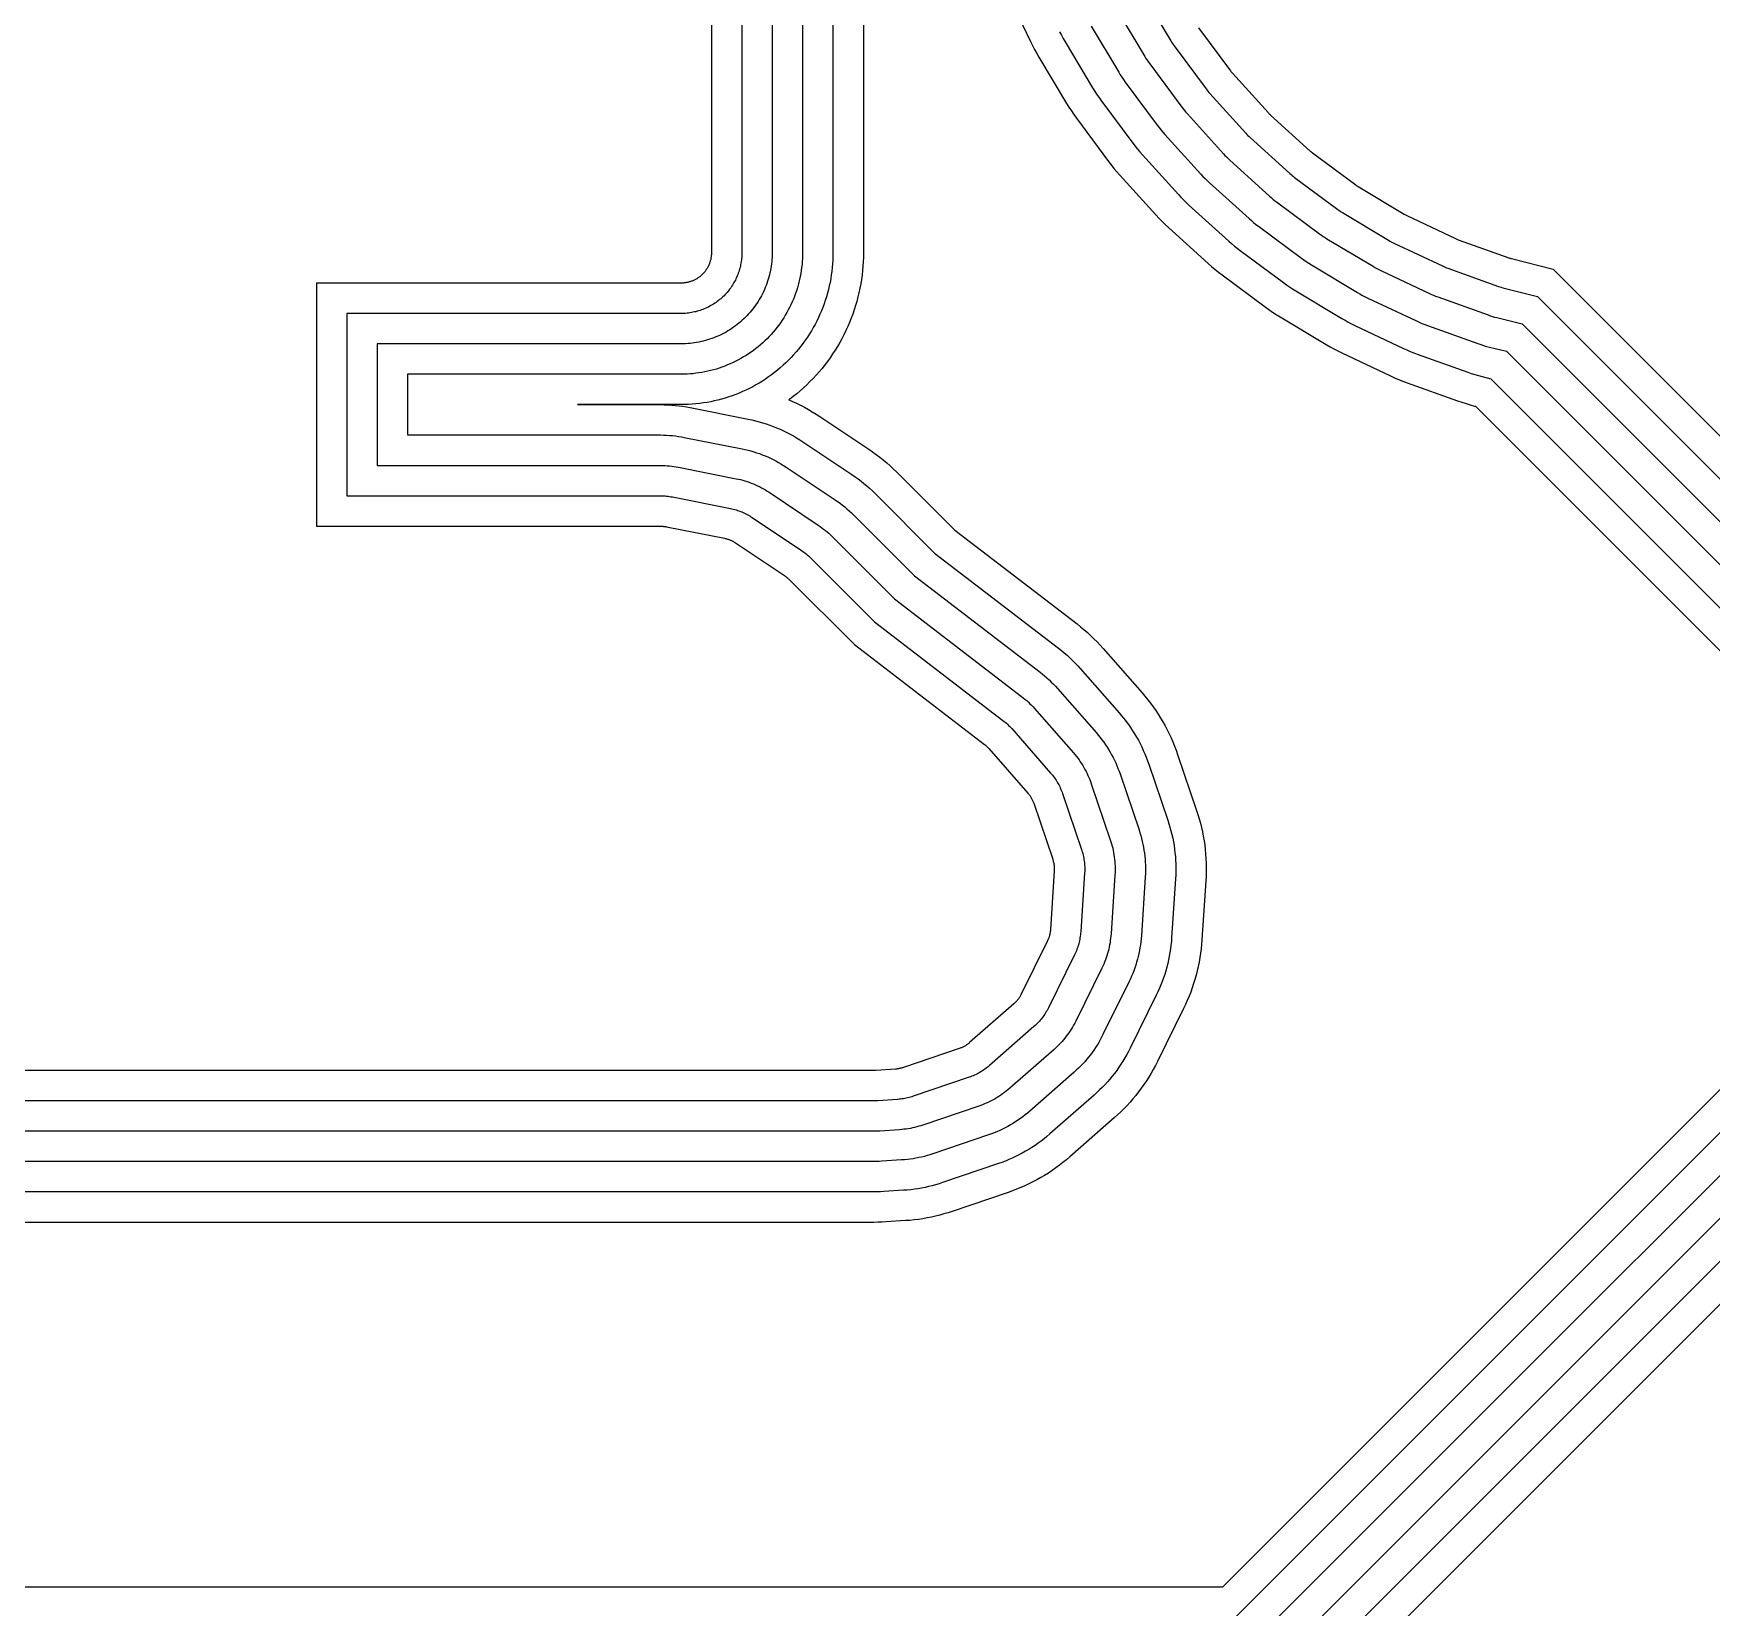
# Model space of a CAD drawing. Header units: metres. Extents: x 122 to 147, y -57.5 to -40.2.
# Drawn here: x 133.108 to 135.869, y -51.983 to -49.393 of the extents above; entities that cross this region are included whole.
import ezdxf

# ---------------------------------------------------------------- set-up
doc = ezdxf.new("R2010")
doc.units = ezdxf.units.M

msp = doc.modelspace()

# ---------------------------------------------------------------- linework, layer by layer
for points in [[(134.2239, -47.9539), (134.2239, -49.7539), (134.2239, -49.7552), (134.2239, -49.7564), (134.2238, -49.7576), (134.2237, -49.7588), (134.2236, -49.7601), (134.2234, -49.7613), (134.2232, -49.7625), (134.223, -49.7637), (134.2227, -49.7649), (134.2225, -49.7661), (134.2221, -49.7673), (134.2218, -49.7685), (134.2214, -49.7696), (134.221, -49.7708), (134.2206, -49.7719), (134.2201, -49.7731), (134.2197, -49.7742), (134.2191, -49.7753), (134.2186, -49.7764), (134.218, -49.7775), (134.2175, -49.7786), (134.2168, -49.7797), (134.2162, -49.7807), (134.2155, -49.7817), (134.2148, -49.7827), (134.2141, -49.7837), (134.2134, -49.7847), (134.2126, -49.7857), (134.2118, -49.7866), (134.211, -49.7875), (134.2102, -49.7884), (134.2093, -49.7893), (134.2084, -49.7902), (134.2075, -49.791), (134.2066, -49.7918), (134.2057, -49.7926), (134.2047, -49.7934), (134.2037, -49.7941), (134.2027, -49.7948), (134.2017, -49.7955), (134.2007, -49.7962), (134.1997, -49.7968), (134.1986, -49.7975), (134.1975, -49.798), (134.1964, -49.7986), (134.1953, -49.7991), (134.1942, -49.7997), (134.1931, -49.8001), (134.1919, -49.8006), (134.1908, -49.801), (134.1896, -49.8014), (134.1885, -49.8018), (134.1873, -49.8021), (134.1861, -49.8025), (134.1849, -49.8027), (134.1837, -49.803), (134.1825, -49.8032), (134.1813, -49.8034), (134.1801, -49.8036), (134.1788, -49.8037), (134.1776, -49.8038), (134.1764, -49.8039), (134.1752, -49.8039), (134.1739, -49.8039), (133.5739, -49.8039), (133.5739, -50.2039), (134.1403, -50.2039), (134.1415, -50.204), (134.1427, -50.204), (134.1439, -50.2041), (134.1452, -50.2042), (134.1464, -50.2043), (134.1476, -50.2045), (134.1488, -50.2047), (134.15, -50.2049), (134.2453, -50.2239), (134.2465, -50.2241), (134.2477, -50.2244), (134.2489, -50.2247), (134.2501, -50.2251), (134.2512, -50.2254), (134.2524, -50.2258), (134.2535, -50.2263), (134.2547, -50.2267), (134.2558, -50.2272), (134.2569, -50.2277), (134.258, -50.2282), (134.2591, -50.2288), (134.2602, -50.2294), (134.2612, -50.23), (134.2623, -50.2307), (134.2633, -50.2313), (134.3441, -50.2853), (134.3451, -50.286), (134.3461, -50.2867), (134.3471, -50.2875), (134.348, -50.2882), (134.349, -50.289), (134.3499, -50.2898), (134.3508, -50.2907), (134.3517, -50.2915), (134.4591, -50.3989), (134.6733, -50.5633), (134.6743, -50.564), (134.6752, -50.5648), (134.6761, -50.5656), (134.677, -50.5665), (134.6779, -50.5673), (134.6788, -50.5682), (134.6796, -50.5691), (134.6804, -50.57), (134.7445, -50.643), (134.7453, -50.644), (134.7461, -50.6449), (134.7468, -50.6459), (134.7476, -50.6469), (134.7483, -50.6479), (134.7489, -50.6489), (134.7496, -50.6499), (134.7502, -50.651), (134.7508, -50.6521), (134.7514, -50.6532), (134.7519, -50.6543), (134.7525, -50.6554), (134.7529, -50.6565), (134.7534, -50.6576), (134.7538, -50.6588), (134.7543, -50.6599), (134.7855, -50.7519), (134.7859, -50.7531), (134.7862, -50.7543), (134.7865, -50.7555), (134.7868, -50.7566), (134.7871, -50.7578), (134.7873, -50.759), (134.7875, -50.7603), (134.7877, -50.7615), (134.7879, -50.7627), (134.788, -50.7639), (134.7881, -50.7651), (134.7881, -50.7664), (134.7881, -50.7676), (134.7881, -50.7688), (134.7881, -50.77), (134.788, -50.7713), (134.7817, -50.8682), (134.7816, -50.8694), (134.7815, -50.8707), (134.7813, -50.8719), (134.7811, -50.8731), (134.7809, -50.8743), (134.7807, -50.8755), (134.7804, -50.8767), (134.7801, -50.8779), (134.7797, -50.8791), (134.7794, -50.8802), (134.779, -50.8814), (134.7786, -50.8826), (134.7781, -50.8837), (134.7777, -50.8848), (134.7772, -50.886), (134.7766, -50.8871), (134.7337, -50.9742), (134.7331, -50.9753), (134.7325, -50.9764), (134.7319, -50.9774), (134.7313, -50.9785), (134.7306, -50.9795), (134.7299, -50.9805), (134.7292, -50.9815), (134.7285, -50.9825), (134.7277, -50.9835), (134.7269, -50.9844), (134.7261, -50.9854), (134.7253, -50.9863), (134.7245, -50.9871), (134.7236, -50.988), (134.7227, -50.9889), (134.7218, -50.9897), (134.6487, -51.0537), (134.6478, -51.0545), (134.6469, -51.0553), (134.6459, -51.0561), (134.6449, -51.0568), (134.6439, -51.0575), (134.6429, -51.0582), (134.6418, -51.0588), (134.6408, -51.0594), (134.6397, -51.06), (134.6386, -51.0606), (134.6375, -51.0612), (134.6364, -51.0617), (134.6353, -51.0622), (134.6341, -51.0626), (134.633, -51.0631), (134.6318, -51.0635), (134.5398, -51.0947), (134.5387, -51.0951), (134.5376, -51.0954), (134.5364, -51.0957), (134.5353, -51.096), (134.5341, -51.0963), (134.5329, -51.0965), (134.5318, -51.0967), (134.5306, -51.0969), (134.5294, -51.0971), (134.5282, -51.0972), (134.527, -51.0973), (134.4945, -51.0994), (134.4934, -51.0995), (134.4924, -51.0995), (134.4913, -51.0995), (132.4111, -51.0995)], [(134.2739, -47.9539), (134.2739, -49.7539), (134.2739, -49.7564), (134.2738, -49.7589), (134.2737, -49.7613), (134.2735, -49.7638), (134.2732, -49.7662), (134.2729, -49.7686), (134.2725, -49.771), (134.272, -49.7735), (134.2715, -49.7759), (134.271, -49.7782), (134.2703, -49.7806), (134.2696, -49.783), (134.2689, -49.7853), (134.2681, -49.7876), (134.2672, -49.7899), (134.2663, -49.7922), (134.2654, -49.7945), (134.2643, -49.7967), (134.2633, -49.7989), (134.2621, -49.8011), (134.261, -49.8032), (134.2597, -49.8054), (134.2584, -49.8074), (134.2571, -49.8095), (134.2557, -49.8115), (134.2543, -49.8135), (134.2528, -49.8155), (134.2512, -49.8174), (134.2497, -49.8193), (134.248, -49.8211), (134.2464, -49.8229), (134.2447, -49.8247), (134.2429, -49.8264), (134.2411, -49.828), (134.2393, -49.8297), (134.2374, -49.8312), (134.2355, -49.8328), (134.2335, -49.8343), (134.2315, -49.8357), (134.2295, -49.8371), (134.2274, -49.8384), (134.2254, -49.8397), (134.2232, -49.841), (134.2211, -49.8421), (134.2189, -49.8433), (134.2167, -49.8443), (134.2145, -49.8454), (134.2122, -49.8463), (134.2099, -49.8472), (134.2076, -49.8481), (134.2053, -49.8489), (134.203, -49.8496), (134.2006, -49.8503), (134.1982, -49.851), (134.1959, -49.8515), (134.1935, -49.852), (134.191, -49.8525), (134.1886, -49.8529), (134.1862, -49.8532), (134.1838, -49.8535), (134.1813, -49.8537), (134.1789, -49.8538), (134.1764, -49.8539), (134.1739, -49.8539), (133.6239, -49.8539), (133.6239, -50.1539), (134.1403, -50.1539), (134.1427, -50.154), (134.1452, -50.1541), (134.1476, -50.1542), (134.1501, -50.1544), (134.1525, -50.1547), (134.1549, -50.155), (134.1573, -50.1554), (134.1598, -50.1559), (134.2551, -50.1748), (134.2575, -50.1753), (134.2598, -50.1759), (134.2622, -50.1765), (134.2646, -50.1772), (134.2669, -50.178), (134.2692, -50.1787), (134.2715, -50.1796), (134.2738, -50.1805), (134.2761, -50.1815), (134.2783, -50.1825), (134.2805, -50.1836), (134.2827, -50.1847), (134.2848, -50.1859), (134.287, -50.1871), (134.289, -50.1884), (134.2911, -50.1898), (134.3719, -50.2437), (134.3739, -50.2451), (134.3759, -50.2466), (134.3778, -50.248), (134.3798, -50.2496), (134.3816, -50.2512), (134.3835, -50.2528), (134.3853, -50.2545), (134.387, -50.2562), (134.4921, -50.3612), (134.7037, -50.5236), (134.7057, -50.5251), (134.7075, -50.5267), (134.7094, -50.5283), (134.7112, -50.53), (134.713, -50.5317), (134.7147, -50.5334), (134.7164, -50.5352), (134.718, -50.537), (134.7821, -50.6101), (134.7837, -50.6119), (134.7852, -50.6138), (134.7867, -50.6158), (134.7882, -50.6178), (134.7896, -50.6198), (134.791, -50.6218), (134.7923, -50.6239), (134.7935, -50.626), (134.7947, -50.6281), (134.7959, -50.6303), (134.797, -50.6325), (134.798, -50.6347), (134.799, -50.637), (134.7999, -50.6392), (134.8008, -50.6415), (134.8016, -50.6439), (134.8328, -50.7359), (134.8336, -50.7382), (134.8343, -50.7405), (134.8349, -50.7429), (134.8355, -50.7453), (134.8361, -50.7477), (134.8365, -50.7501), (134.8369, -50.7525), (134.8373, -50.7549), (134.8376, -50.7574), (134.8378, -50.7598), (134.838, -50.7623), (134.8381, -50.7647), (134.8381, -50.7672), (134.8381, -50.7696), (134.8381, -50.7721), (134.8379, -50.7745), (134.8316, -50.8715), (134.8314, -50.8739), (134.8311, -50.8764), (134.8308, -50.8788), (134.8304, -50.8812), (134.83, -50.8837), (134.8295, -50.8861), (134.829, -50.8884), (134.8284, -50.8908), (134.8277, -50.8932), (134.827, -50.8955), (134.8262, -50.8979), (134.8254, -50.9002), (134.8245, -50.9025), (134.8235, -50.9047), (134.8225, -50.907), (134.8215, -50.9092), (134.7785, -50.9963), (134.7774, -50.9985), (134.7762, -51.0007), (134.775, -51.0028), (134.7737, -51.0049), (134.7724, -51.007), (134.771, -51.009), (134.7696, -51.011), (134.7681, -51.013), (134.7666, -51.0149), (134.7651, -51.0168), (134.7635, -51.0186), (134.7618, -51.0204), (134.7601, -51.0222), (134.7584, -51.0239), (134.7566, -51.0256), (134.7547, -51.0273), (134.6817, -51.0913), (134.6798, -51.0929), (134.6779, -51.0945), (134.676, -51.096), (134.674, -51.0974), (134.672, -51.0988), (134.67, -51.1002), (134.6679, -51.1015), (134.6658, -51.1027), (134.6636, -51.1039), (134.6615, -51.1051), (134.6593, -51.1062), (134.657, -51.1072), (134.6548, -51.1082), (134.6525, -51.1091), (134.6502, -51.11), (134.6479, -51.1108), (134.5559, -51.1421), (134.5537, -51.1428), (134.5514, -51.1435), (134.5491, -51.1441), (134.5468, -51.1447), (134.5444, -51.1452), (134.5421, -51.1457), (134.5398, -51.1461), (134.5374, -51.1464), (134.5351, -51.1467), (134.5327, -51.147), (134.5303, -51.1472), (134.4978, -51.1493), (134.4956, -51.1494), (134.4934, -51.1495), (134.4913, -51.1495), (132.4111, -51.1495)], [(134.3239, -47.9539), (134.3239, -49.7539), (134.3239, -49.7576), (134.3238, -49.7613), (134.3235, -49.765), (134.3232, -49.7687), (134.3228, -49.7723), (134.3223, -49.776), (134.3217, -49.7796), (134.3211, -49.7832), (134.3203, -49.7868), (134.3195, -49.7904), (134.3185, -49.794), (134.3175, -49.7975), (134.3164, -49.801), (134.3152, -49.8045), (134.3139, -49.8079), (134.3125, -49.8114), (134.3111, -49.8147), (134.3095, -49.8181), (134.3079, -49.8214), (134.3062, -49.8247), (134.3045, -49.8279), (134.3026, -49.8311), (134.3007, -49.8342), (134.2987, -49.8373), (134.2966, -49.8403), (134.2944, -49.8433), (134.2922, -49.8462), (134.2899, -49.8491), (134.2875, -49.8519), (134.2851, -49.8547), (134.2826, -49.8574), (134.28, -49.86), (134.2774, -49.8626), (134.2747, -49.8651), (134.2719, -49.8675), (134.2691, -49.8699), (134.2662, -49.8722), (134.2633, -49.8744), (134.2603, -49.8766), (134.2573, -49.8787), (134.2542, -49.8807), (134.2511, -49.8826), (134.2479, -49.8845), (134.2447, -49.8862), (134.2414, -49.8879), (134.2381, -49.8895), (134.2347, -49.8911), (134.2314, -49.8925), (134.2279, -49.8939), (134.2245, -49.8952), (134.221, -49.8964), (134.2175, -49.8975), (134.214, -49.8985), (134.2104, -49.8995), (134.2068, -49.9003), (134.2032, -49.9011), (134.1996, -49.9017), (134.196, -49.9023), (134.1923, -49.9028), (134.1887, -49.9032), (134.185, -49.9035), (134.1813, -49.9038), (134.1776, -49.9039), (134.1739, -49.9039), (133.6739, -49.9039), (133.6739, -50.1039), (134.1403, -50.1039), (134.1439, -50.104), (134.1476, -50.1041), (134.1513, -50.1044), (134.155, -50.1047), (134.1586, -50.1051), (134.1623, -50.1056), (134.1659, -50.1062), (134.1695, -50.1068), (134.2648, -50.1258), (134.2684, -50.1265), (134.272, -50.1274), (134.2755, -50.1283), (134.2791, -50.1294), (134.2826, -50.1305), (134.2861, -50.1317), (134.2895, -50.133), (134.2929, -50.1343), (134.2963, -50.1358), (134.2997, -50.1373), (134.303, -50.1389), (134.3062, -50.1406), (134.3095, -50.1424), (134.3127, -50.1442), (134.3158, -50.1462), (134.3189, -50.1482), (134.3997, -50.2022), (134.4027, -50.2042), (134.4057, -50.2064), (134.4086, -50.2086), (134.4115, -50.2109), (134.4143, -50.2133), (134.4171, -50.2157), (134.4198, -50.2182), (134.4224, -50.2208), (134.5251, -50.3236), (134.7342, -50.484), (134.7371, -50.4862), (134.7399, -50.4886), (134.7427, -50.491), (134.7454, -50.4935), (134.748, -50.496), (134.7506, -50.4986), (134.7532, -50.5013), (134.7556, -50.5041), (134.8197, -50.5771), (134.8221, -50.5799), (134.8244, -50.5827), (134.8267, -50.5857), (134.8288, -50.5886), (134.8309, -50.5916), (134.833, -50.5947), (134.8349, -50.5978), (134.8368, -50.601), (134.8386, -50.6042), (134.8403, -50.6075), (134.842, -50.6108), (134.8435, -50.6141), (134.845, -50.6175), (134.8464, -50.6209), (134.8477, -50.6243), (134.8489, -50.6278), (134.8802, -50.7198), (134.8813, -50.7233), (134.8824, -50.7268), (134.8833, -50.7304), (134.8842, -50.7339), (134.885, -50.7375), (134.8857, -50.7411), (134.8863, -50.7448), (134.8869, -50.7484), (134.8873, -50.7521), (134.8876, -50.7557), (134.8879, -50.7594), (134.8881, -50.7631), (134.8881, -50.7668), (134.8881, -50.7705), (134.888, -50.7741), (134.8878, -50.7778), (134.8815, -50.8748), (134.8812, -50.8784), (134.8808, -50.8821), (134.8803, -50.8857), (134.8798, -50.8894), (134.8791, -50.893), (134.8784, -50.8966), (134.8776, -50.9002), (134.8767, -50.9038), (134.8757, -50.9073), (134.8746, -50.9108), (134.8734, -50.9143), (134.8722, -50.9178), (134.8708, -50.9212), (134.8694, -50.9246), (134.8679, -50.928), (134.8663, -50.9313), (134.8233, -51.0184), (134.8217, -51.0217), (134.8199, -51.0249), (134.8181, -51.0281), (134.8162, -51.0313), (134.8142, -51.0344), (134.8122, -51.0374), (134.81, -51.0404), (134.8078, -51.0434), (134.8055, -51.0463), (134.8032, -51.0491), (134.8008, -51.0519), (134.7983, -51.0546), (134.7957, -51.0573), (134.7931, -51.0599), (134.7905, -51.0624), (134.7877, -51.0649), (134.7147, -51.1289), (134.7119, -51.1313), (134.709, -51.1336), (134.7061, -51.1359), (134.7031, -51.1381), (134.7001, -51.1402), (134.6971, -51.1422), (134.6939, -51.1442), (134.6908, -51.146), (134.6876, -51.1478), (134.6843, -51.1496), (134.681, -51.1512), (134.6777, -51.1528), (134.6743, -51.1542), (134.6709, -51.1556), (134.6675, -51.157), (134.664, -51.1582), (134.572, -51.1894), (134.5686, -51.1905), (134.5652, -51.1915), (134.5617, -51.1925), (134.5583, -51.1933), (134.5548, -51.1941), (134.5513, -51.1948), (134.5478, -51.1954), (134.5442, -51.196), (134.5407, -51.1964), (134.5371, -51.1968), (134.5336, -51.197), (134.5011, -51.1992), (134.4978, -51.1994), (134.4945, -51.1995), (134.4913, -51.1995), (132.4111, -51.1995)], [(134.3739, -47.9539), (134.3739, -49.7539), (134.3739, -49.7589), (134.3737, -49.7638), (134.3734, -49.7687), (134.373, -49.7736), (134.3724, -49.7784), (134.3718, -49.7833), (134.371, -49.7881), (134.3701, -49.793), (134.3691, -49.7978), (134.368, -49.8025), (134.3667, -49.8073), (134.3653, -49.812), (134.3639, -49.8167), (134.3623, -49.8213), (134.3605, -49.8259), (134.3587, -49.8305), (134.3568, -49.835), (134.3547, -49.8395), (134.3526, -49.8439), (134.3503, -49.8482), (134.348, -49.8525), (134.3455, -49.8568), (134.3429, -49.8609), (134.3402, -49.8651), (134.3375, -49.8691), (134.3346, -49.8731), (134.3316, -49.877), (134.3286, -49.8808), (134.3254, -49.8846), (134.3221, -49.8883), (134.3188, -49.8919), (134.3154, -49.8954), (134.3119, -49.8988), (134.3083, -49.9021), (134.3046, -49.9054), (134.3008, -49.9086), (134.297, -49.9116), (134.2931, -49.9146), (134.2891, -49.9175), (134.2851, -49.9202), (134.2809, -49.9229), (134.2768, -49.9255), (134.2725, -49.928), (134.2682, -49.9303), (134.2639, -49.9326), (134.2595, -49.9347), (134.255, -49.9368), (134.2505, -49.9387), (134.2459, -49.9405), (134.2413, -49.9423), (134.2367, -49.9439), (134.232, -49.9453), (134.2273, -49.9467), (134.2225, -49.948), (134.2178, -49.9491), (134.213, -49.9501), (134.2081, -49.951), (134.2033, -49.9518), (134.1984, -49.9524), (134.1936, -49.953), (134.1887, -49.9534), (134.1838, -49.9537), (134.1789, -49.9539), (134.1739, -49.9539), (133.7239, -49.9539), (133.7239, -50.0539), (134.1403, -50.0539), (134.1452, -50.054), (134.1501, -50.0542), (134.155, -50.0545), (134.1599, -50.0549), (134.1647, -50.0555), (134.1696, -50.0561), (134.1744, -50.0569), (134.1793, -50.0578), (134.2746, -50.0767), (134.2794, -50.0778), (134.2841, -50.0789), (134.2889, -50.0801), (134.2936, -50.0815), (134.2983, -50.083), (134.3029, -50.0846), (134.3075, -50.0863), (134.3121, -50.0881), (134.3166, -50.0901), (134.3211, -50.0921), (134.3255, -50.0943), (134.3298, -50.0965), (134.3341, -50.0989), (134.3384, -50.1014), (134.3425, -50.1039), (134.3467, -50.1066), (134.4274, -50.1606), (134.4315, -50.1634), (134.4355, -50.1662), (134.4394, -50.1692), (134.4432, -50.1723), (134.447, -50.1754), (134.4506, -50.1787), (134.4542, -50.182), (134.4577, -50.1855), (134.5582, -50.2859), (134.7646, -50.4443), (134.7685, -50.4473), (134.7722, -50.4504), (134.7759, -50.4537), (134.7796, -50.457), (134.7831, -50.4604), (134.7866, -50.4639), (134.7899, -50.4674), (134.7932, -50.4711), (134.8573, -50.5441), (134.8605, -50.5479), (134.8636, -50.5517), (134.8666, -50.5555), (134.8695, -50.5595), (134.8723, -50.5635), (134.875, -50.5676), (134.8776, -50.5718), (134.8801, -50.576), (134.8825, -50.5803), (134.8848, -50.5846), (134.887, -50.589), (134.8891, -50.5935), (134.8911, -50.598), (134.8929, -50.6025), (134.8947, -50.6071), (134.8963, -50.6117), (134.9275, -50.7037), (134.929, -50.7084), (134.9305, -50.7131), (134.9317, -50.7178), (134.9329, -50.7226), (134.934, -50.7274), (134.9349, -50.7322), (134.9357, -50.737), (134.9364, -50.7419), (134.937, -50.7468), (134.9375, -50.7517), (134.9378, -50.7565), (134.938, -50.7615), (134.9381, -50.7664), (134.9381, -50.7713), (134.938, -50.7762), (134.9377, -50.7811), (134.9314, -50.878), (134.931, -50.8829), (134.9305, -50.8878), (134.9299, -50.8927), (134.9291, -50.8975), (134.9283, -50.9024), (134.9273, -50.9072), (134.9262, -50.912), (134.925, -50.9167), (134.9236, -50.9214), (134.9222, -50.9261), (134.9206, -50.9308), (134.919, -50.9354), (134.9172, -50.94), (134.9153, -50.9445), (134.9133, -50.949), (134.9112, -50.9534), (134.8682, -51.0405), (134.866, -51.0449), (134.8636, -51.0492), (134.8612, -51.0535), (134.8587, -51.0577), (134.856, -51.0618), (134.8533, -51.0659), (134.8504, -51.0699), (134.8475, -51.0738), (134.8444, -51.0777), (134.8413, -51.0815), (134.8381, -51.0852), (134.8348, -51.0888), (134.8314, -51.0923), (134.8279, -51.0958), (134.8243, -51.0992), (134.8207, -51.1024), (134.7476, -51.1665), (134.7439, -51.1697), (134.7401, -51.1728), (134.7362, -51.1758), (134.7323, -51.1787), (134.7282, -51.1815), (134.7241, -51.1842), (134.72, -51.1868), (134.7158, -51.1893), (134.7115, -51.1917), (134.7072, -51.194), (134.7028, -51.1962), (134.6983, -51.1983), (134.6938, -51.2003), (134.6893, -51.2021), (134.6847, -51.2039), (134.6801, -51.2055), (134.5881, -51.2368), (134.5835, -51.2382), (134.579, -51.2396), (134.5744, -51.2409), (134.5698, -51.242), (134.5651, -51.243), (134.5605, -51.244), (134.5558, -51.2448), (134.5511, -51.2455), (134.5463, -51.2461), (134.5416, -51.2466), (134.5368, -51.2469), (134.5043, -51.2491), (134.5, -51.2493), (134.4956, -51.2495), (134.4913, -51.2495), (132.4111, -51.2495)], [(134.4239, -47.9539), (134.4239, -49.7539), (134.4239, -49.7601), (134.4236, -49.7662), (134.4233, -49.7723), (134.4227, -49.7785), (134.4221, -49.7846), (134.4212, -49.7906), (134.4203, -49.7967), (134.4191, -49.8027), (134.4179, -49.8087), (134.4165, -49.8147), (134.4149, -49.8206), (134.4132, -49.8265), (134.4113, -49.8324), (134.4093, -49.8382), (134.4072, -49.8439), (134.4049, -49.8496), (134.4025, -49.8553), (134.3999, -49.8608), (134.3973, -49.8664), (134.3944, -49.8718), (134.3915, -49.8772), (134.3884, -49.8825), (134.3852, -49.8877), (134.3818, -49.8928), (134.3783, -49.8979), (134.3748, -49.9029), (134.371, -49.9078), (134.3672, -49.9125), (134.3633, -49.9172), (134.3592, -49.9218), (134.355, -49.9263), (134.3507, -49.9307), (134.3463, -49.935), (134.3418, -49.9392), (134.3372, -49.9433), (134.3325, -49.9472), (134.3278, -49.951), (134.3229, -49.9548), (134.3179, -49.9583), (134.3128, -49.9618), (134.3077, -49.9652), (134.3025, -49.9684), (134.2972, -49.9715), (134.2918, -49.9744), (134.2864, -49.9773), (134.2808, -49.9799), (134.2753, -49.9825), (134.2696, -49.9849), (134.2639, -49.9872), (134.2582, -49.9893), (134.2524, -49.9913), (134.2465, -49.9932), (134.2406, -49.9949), (134.2347, -49.9965), (134.2287, -49.9979), (134.2227, -49.9991), (134.2167, -50.0003), (134.2106, -50.0012), (134.2046, -50.0021), (134.1985, -50.0027), (134.1923, -50.0033), (134.1862, -50.0036), (134.1801, -50.0039), (134.1739, -50.0039), (134.0034, -50.0039), (134.1403, -50.0039), (134.1464, -50.004), (134.1525, -50.0043), (134.1586, -50.0046), (134.1648, -50.0052), (134.1709, -50.0058), (134.1769, -50.0067), (134.183, -50.0076), (134.189, -50.0088), (134.2843, -50.0277), (134.2903, -50.029), (134.2963, -50.0304), (134.3022, -50.032), (134.3081, -50.0337), (134.314, -50.0355), (134.3198, -50.0375), (134.3255, -50.0397), (134.3312, -50.0419), (134.3369, -50.0444), (134.3424, -50.0469), (134.3479, -50.0496), (134.3534, -50.0524), (134.3588, -50.0554), (134.3641, -50.0585), (134.3693, -50.0617), (134.3744, -50.065), (134.4552, -50.119), (134.4603, -50.1225), (134.4652, -50.1261), (134.4701, -50.1298), (134.4749, -50.1336), (134.4796, -50.1376), (134.4842, -50.1416), (134.4887, -50.1458), (134.4931, -50.1501), (134.5912, -50.2482), (134.795, -50.4046), (134.7999, -50.4084), (134.8046, -50.4123), (134.8092, -50.4163), (134.8137, -50.4205), (134.8182, -50.4247), (134.8225, -50.4291), (134.8267, -50.4336), (134.8308, -50.4381), (134.8949, -50.5112), (134.8989, -50.5158), (134.9027, -50.5206), (134.9065, -50.5254), (134.9101, -50.5304), (134.9136, -50.5354), (134.917, -50.5405), (134.9203, -50.5457), (134.9234, -50.551), (134.9264, -50.5563), (134.9293, -50.5618), (134.932, -50.5673), (134.9346, -50.5728), (134.9371, -50.5784), (134.9394, -50.5841), (134.9416, -50.5899), (134.9436, -50.5956), (134.9749, -50.6876), (134.9768, -50.6935), (134.9785, -50.6993), (134.9801, -50.7053), (134.9816, -50.7112), (134.9829, -50.7172), (134.9841, -50.7232), (134.9851, -50.7293), (134.986, -50.7354), (134.9867, -50.7415), (134.9873, -50.7476), (134.9877, -50.7537), (134.988, -50.7598), (134.9881, -50.766), (134.9881, -50.7721), (134.9879, -50.7782), (134.9876, -50.7843), (134.9812, -50.8813), (134.9808, -50.8874), (134.9801, -50.8935), (134.9794, -50.8996), (134.9784, -50.9057), (134.9774, -50.9117), (134.9762, -50.9177), (134.9748, -50.9237), (134.9733, -50.9296), (134.9716, -50.9356), (134.9698, -50.9414), (134.9679, -50.9472), (134.9658, -50.953), (134.9635, -50.9587), (134.9612, -50.9644), (134.9586, -50.97), (134.956, -50.9755), (134.913, -51.0627), (134.9103, -51.0681), (134.9073, -51.0735), (134.9043, -51.0788), (134.9011, -51.0841), (134.8978, -51.0893), (134.8944, -51.0944), (134.8908, -51.0994), (134.8872, -51.1043), (134.8834, -51.1091), (134.8794, -51.1138), (134.8754, -51.1184), (134.8713, -51.123), (134.867, -51.1274), (134.8627, -51.1317), (134.8582, -51.1359), (134.8537, -51.14), (134.7806, -51.2041), (134.7759, -51.2081), (134.7712, -51.212), (134.7663, -51.2157), (134.7614, -51.2194), (134.7564, -51.2229), (134.7512, -51.2263), (134.746, -51.2295), (134.7408, -51.2326), (134.7354, -51.2356), (134.73, -51.2385), (134.7245, -51.2413), (134.7189, -51.2439), (134.7133, -51.2463), (134.7077, -51.2486), (134.7019, -51.2508), (134.6961, -51.2529), (134.6041, -51.2841), (134.5985, -51.2859), (134.5928, -51.2877), (134.587, -51.2892), (134.5813, -51.2907), (134.5755, -51.292), (134.5696, -51.2931), (134.5638, -51.2942), (134.5579, -51.295), (134.552, -51.2958), (134.5461, -51.2964), (134.5401, -51.2968), (134.5076, -51.299), (134.5022, -51.2993), (134.4967, -51.2994), (134.4913, -51.2995), (132.4111, -51.2995)], [(134.4739, -47.9539), (134.4739, -49.7539), (134.4739, -49.7613), (134.4736, -49.7687), (134.4731, -49.776), (134.4725, -49.7834), (134.4717, -49.7907), (134.4707, -49.798), (134.4695, -49.8052), (134.4682, -49.8125), (134.4667, -49.8197), (134.465, -49.8268), (134.4631, -49.834), (134.461, -49.841), (134.4588, -49.8481), (134.4564, -49.855), (134.4538, -49.8619), (134.4511, -49.8688), (134.4482, -49.8755), (134.4451, -49.8822), (134.4419, -49.8888), (134.4385, -49.8954), (134.435, -49.9018), (134.4313, -49.9082), (134.4274, -49.9144), (134.4234, -49.9206), (134.4192, -49.9267), (134.4149, -49.9327), (134.4105, -49.9385), (134.4059, -49.9443), (134.4011, -49.9499), (134.3962, -49.9554), (134.3912, -49.9608), (134.3861, -49.9661), (134.3808, -49.9712), (134.3754, -49.9762), (134.3699, -49.9811), (134.3643, -49.9859), (134.3585, -49.9905), (134.3527, -49.9949), (134.3511, -49.9961), (134.3571, -49.9986), (134.3638, -50.0017), (134.3704, -50.0049), (134.377, -50.0083), (134.3834, -50.0119), (134.3898, -50.0156), (134.396, -50.0194), (134.4022, -50.0235), (134.483, -50.0774), (134.4891, -50.0816), (134.495, -50.0859), (134.5009, -50.0904), (134.5066, -50.095), (134.5123, -50.0997), (134.5178, -50.1046), (134.5232, -50.1096), (134.5285, -50.1147), (134.6242, -50.2105), (134.8255, -50.3649), (134.8313, -50.3695), (134.8369, -50.3742), (134.8425, -50.379), (134.8479, -50.384), (134.8532, -50.3891), (134.8584, -50.3943), (134.8635, -50.3997), (134.8684, -50.4051), (134.9325, -50.4782), (134.9372, -50.4838), (134.9419, -50.4895), (134.9464, -50.4953), (134.9508, -50.5013), (134.955, -50.5073), (134.959, -50.5134), (134.963, -50.5197), (134.9667, -50.526), (134.9703, -50.5324), (134.9738, -50.5389), (134.977, -50.5455), (134.9802, -50.5522), (134.9831, -50.5589), (134.9859, -50.5657), (134.9885, -50.5726), (134.991, -50.5796), (135.0222, -50.6716), (135.0245, -50.6786), (135.0266, -50.6856), (135.0285, -50.6927), (135.0303, -50.6999), (135.0319, -50.7071), (135.0333, -50.7143), (135.0345, -50.7216), (135.0356, -50.7288), (135.0364, -50.7362), (135.0371, -50.7435), (135.0376, -50.7508), (135.038, -50.7582), (135.0381, -50.7655), (135.0381, -50.7729), (135.0379, -50.7803), (135.0375, -50.7876), (135.0311, -50.8846), (135.0306, -50.8919), (135.0298, -50.8992), (135.0289, -50.9065), (135.0278, -50.9138), (135.0265, -50.9211), (135.025, -50.9283), (135.0234, -50.9355), (135.0216, -50.9426), (135.0196, -50.9497), (135.0174, -50.9567), (135.0151, -50.9637), (135.0126, -50.9706), (135.0099, -50.9775), (135.007, -50.9843), (135.004, -50.991), (135.0008, -50.9976), (134.9579, -51.0848), (134.9545, -51.0913), (134.951, -51.0978), (134.9474, -51.1042), (134.9436, -51.1105), (134.9396, -51.1167), (134.9355, -51.1228), (134.9312, -51.1288), (134.9268, -51.1347), (134.9223, -51.1405), (134.9176, -51.1462), (134.9127, -51.1517), (134.9078, -51.1572), (134.9027, -51.1625), (134.8974, -51.1677), (134.8921, -51.1727), (134.8866, -51.1776), (134.8136, -51.2417), (134.808, -51.2465), (134.8023, -51.2511), (134.7964, -51.2556), (134.7905, -51.26), (134.7845, -51.2642), (134.7783, -51.2683), (134.7721, -51.2722), (134.7658, -51.2759), (134.7594, -51.2795), (134.7528, -51.283), (134.7463, -51.2863), (134.7396, -51.2894), (134.7328, -51.2924), (134.726, -51.2951), (134.7191, -51.2978), (134.7122, -51.3002), (134.6202, -51.3314), (134.6134, -51.3337), (134.6066, -51.3357), (134.5997, -51.3376), (134.5928, -51.3393), (134.5858, -51.3409), (134.5788, -51.3423), (134.5718, -51.3435), (134.5647, -51.3446), (134.5576, -51.3455), (134.5505, -51.3462), (134.5434, -51.3467), (134.5109, -51.3489), (134.5044, -51.3492), (134.4978, -51.3494), (134.4913, -51.3495), (132.4111, -51.3495)], [(134.7113, -49.3266), (134.749, -49.4065), (134.7523, -49.4131), (134.7556, -49.4196), (134.7592, -49.4261), (134.7629, -49.4324), (134.8083, -49.5082), (134.8122, -49.5145), (134.8162, -49.5206), (134.8204, -49.5267), (134.8247, -49.5327), (134.8773, -49.6036), (134.8817, -49.6095), (134.8863, -49.6152), (134.8911, -49.6209), (134.896, -49.6264), (134.9553, -49.6918), (134.9603, -49.6972), (134.9654, -49.7025), (134.9707, -49.7076), (134.9761, -49.7126), (135.0415, -49.7719), (135.047, -49.7768), (135.0527, -49.7816), (135.0584, -49.7862), (135.0643, -49.7906), (135.1352, -49.8432), (135.1412, -49.8475), (135.1473, -49.8517), (135.1534, -49.8557), (135.1597, -49.8596), (135.2355, -49.905), (135.2418, -49.9087), (135.2483, -49.9123), (135.2548, -49.9156), (135.2614, -49.9189), (135.3413, -49.9566), (135.348, -49.9597), (135.3547, -49.9626), (135.3616, -49.9653), (135.3685, -49.9679), (135.4516, -49.9977), (135.4586, -50.0001), (135.4656, -50.0023), (135.4727, -50.0043), (135.4798, -50.0062), (135.4811, -50.0065), (136.2445, -50.77), (135.0649, -51.9496), (131.9351, -51.9496)], [(134.9344, -49.3296), (134.9799, -49.4054), (134.9811, -49.4075), (134.9825, -49.4095), (134.9839, -49.4115), (134.9853, -49.4135), (135.0379, -49.4845), (135.0394, -49.4864), (135.0409, -49.4883), (135.0425, -49.4902), (135.0441, -49.4921), (135.1035, -49.5575), (135.1051, -49.5593), (135.1068, -49.5611), (135.1086, -49.5628), (135.1104, -49.5644), (135.1758, -49.6238), (135.1777, -49.6254), (135.1796, -49.627), (135.1815, -49.6285), (135.1834, -49.63), (135.2544, -49.6826), (135.2564, -49.684), (135.2584, -49.6854), (135.2604, -49.6868), (135.2625, -49.688), (135.3383, -49.7335), (135.3404, -49.7347), (135.3426, -49.7359), (135.3447, -49.737), (135.3469, -49.7381), (135.4268, -49.7758), (135.429, -49.7769), (135.4313, -49.7778), (135.4335, -49.7787), (135.4358, -49.7796), (135.519, -49.8093), (135.5213, -49.8101), (135.5237, -49.8109), (135.526, -49.8116), (135.5284, -49.8122), (135.5834, -49.826), (136.5274, -50.77), (135.1478, -52.1496)], [(134.8916, -49.3553), (134.937, -49.4311), (134.9389, -49.4342), (134.9409, -49.4373), (134.943, -49.4403), (134.9451, -49.4433), (134.9978, -49.5143), (135, -49.5172), (135.0023, -49.5201), (135.0047, -49.5229), (135.0071, -49.5256), (135.0664, -49.5911), (135.0689, -49.5938), (135.0715, -49.5964), (135.0741, -49.599), (135.0768, -49.6015), (135.1423, -49.6608), (135.145, -49.6632), (135.1478, -49.6656), (135.1507, -49.6679), (135.1536, -49.6701), (135.2246, -49.7228), (135.2276, -49.7249), (135.2306, -49.727), (135.2337, -49.729), (135.2368, -49.7309), (135.3126, -49.7763), (135.3158, -49.7782), (135.319, -49.78), (135.3223, -49.7817), (135.3256, -49.7833), (135.4054, -49.821), (135.4087, -49.8226), (135.4121, -49.824), (135.4155, -49.8254), (135.419, -49.8267), (135.5022, -49.8564), (135.5056, -49.8576), (135.5092, -49.8587), (135.5127, -49.8598), (135.5162, -49.8607), (135.5578, -49.8711), (136.4567, -50.77), (135.1271, -52.0996)], [(134.7969, -49.3906), (134.7997, -49.3961), (134.8027, -49.4014), (134.8058, -49.4067), (134.8512, -49.4825), (134.8544, -49.4877), (134.8578, -49.4929), (134.8612, -49.4979), (134.8648, -49.5029), (134.9174, -49.5738), (134.9212, -49.5787), (134.925, -49.5835), (134.9289, -49.5882), (134.933, -49.5928), (134.9923, -49.6582), (134.9965, -49.6627), (135.0008, -49.6671), (135.0052, -49.6714), (135.0097, -49.6756), (135.0751, -49.7349), (135.0797, -49.739), (135.0844, -49.7429), (135.0892, -49.7467), (135.0941, -49.7505), (135.165, -49.8031), (135.17, -49.8067), (135.175, -49.8101), (135.1802, -49.8135), (135.1854, -49.8167), (135.2612, -49.8621), (135.2665, -49.8652), (135.2718, -49.8682), (135.2773, -49.871), (135.2828, -49.8737), (135.3626, -49.9114), (135.3682, -49.914), (135.3739, -49.9164), (135.3796, -49.9187), (135.3853, -49.9208), (135.4685, -49.9506), (135.4743, -49.9526), (135.4801, -49.9544), (135.486, -49.9561), (135.4919, -49.9577), (135.5066, -49.9614), (136.3153, -50.77), (135.0856, -51.9996)], [(134.8487, -49.381), (134.8941, -49.4568), (134.8967, -49.461), (134.8993, -49.4651), (134.9021, -49.4691), (134.905, -49.4731), (134.9576, -49.544), (134.9606, -49.5479), (134.9636, -49.5518), (134.9668, -49.5555), (134.97, -49.5592), (135.0294, -49.6247), (135.0327, -49.6283), (135.0361, -49.6318), (135.0396, -49.6352), (135.0432, -49.6385), (135.1087, -49.6978), (135.1124, -49.7011), (135.1161, -49.7043), (135.1199, -49.7073), (135.1239, -49.7103), (135.1948, -49.7629), (135.1988, -49.7658), (135.2028, -49.7686), (135.2069, -49.7712), (135.2111, -49.7738), (135.2869, -49.8192), (135.2911, -49.8217), (135.2954, -49.8241), (135.2998, -49.8263), (135.3042, -49.8285), (135.384, -49.8662), (135.3885, -49.8683), (135.393, -49.8702), (135.3976, -49.872), (135.4022, -49.8737), (135.4853, -49.9035), (135.49, -49.9051), (135.4946, -49.9066), (135.4994, -49.908), (135.5041, -49.9092), (135.5322, -49.9162), (136.386, -50.77), (135.1063, -52.0496)], [(135.0255, -49.3837), (135.0781, -49.4547), (135.0788, -49.4557), (135.0796, -49.4566), (135.0804, -49.4576), (135.0812, -49.4585), (135.1405, -49.5239), (135.1413, -49.5248), (135.1422, -49.5257), (135.1431, -49.5266), (135.144, -49.5274), (135.2094, -49.5867), (135.2103, -49.5875), (135.2113, -49.5883), (135.2122, -49.5891), (135.2132, -49.5898), (135.2842, -49.6424), (135.2851, -49.6432), (135.2862, -49.6438), (135.2872, -49.6445), (135.2882, -49.6452), (135.364, -49.6906), (135.365, -49.6912), (135.3661, -49.6918), (135.3672, -49.6923), (135.3683, -49.6929), (135.4482, -49.7306), (135.4493, -49.7312), (135.4504, -49.7316), (135.4515, -49.7321), (135.4527, -49.7325), (135.5358, -49.7623), (135.537, -49.7627), (135.5382, -49.763), (135.5394, -49.7634), (135.5405, -49.7637), (135.6089, -49.7808), (136.5981, -50.77), (135.1685, -52.1996)]]:
    msp.add_lwpolyline(points)

doc.saveas('drawing.dxf')
